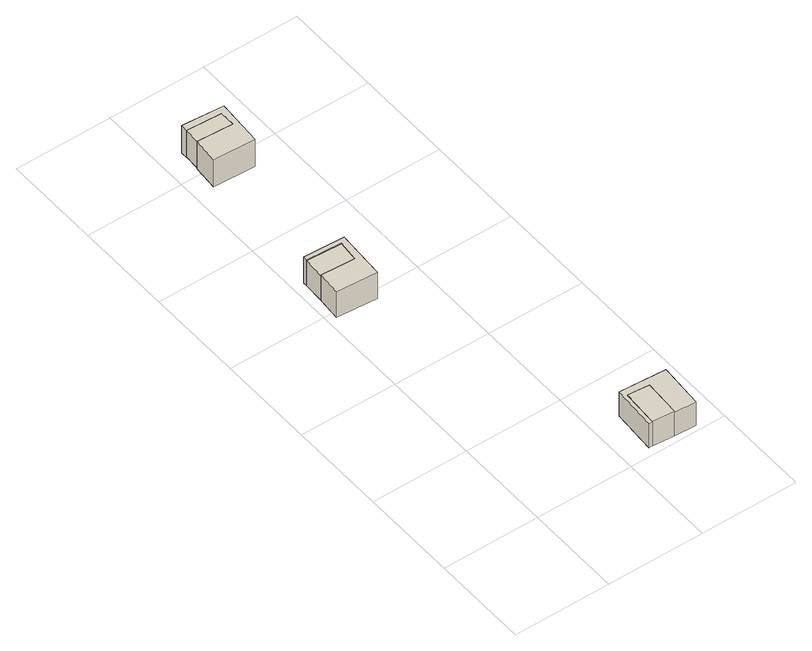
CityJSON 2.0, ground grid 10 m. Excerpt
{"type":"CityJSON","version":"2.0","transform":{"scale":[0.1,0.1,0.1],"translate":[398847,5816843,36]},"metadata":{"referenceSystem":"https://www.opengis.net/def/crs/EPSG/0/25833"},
"CityObjects":{
"building1":{"type":"Building","attributes":{"Gemeindeschluessel":"11000011","function":"51009_1610"},"address":[{"country":"Germany","locality":"Berlin"}],"children":["building1-1","building1-2"]},
"building1-1":{"type":"BuildingPart","attributes":{"BezugspunktDach":"2200","measuredHeight":3.12,"storeysAboveGround":0},"parents":["building1"],"geometry":[{"type":"Solid","lod":"1","boundaries":[[[[0,1,2,3,4,5,6,7]],[[8,9,10,11,12,13,14,15]],[[8,15,7,6]],[[9,8,6,5],[8,9,16,17]],[[18,16,9,10,9,5,4]],[[11,10,11,19,18,4,3]],[[12,11,3,2]],[[13,12,2,1]],[[14,13,1,0]],[[15,14,0,7]],[[16,9,8,17]],[[10,9,16,18]],[[18,19,11,10]]]]}]},
"building1-2":{"type":"BuildingPart","attributes":{"BezugspunktDach":"2200","measuredHeight":2.96,"storeysAboveGround":0},"parents":["building1"],"geometry":[{"type":"MultiSurface","lod":"1","boundaries":[[[16,18,19,17]],[[11,10,9,8]],[[11,8,17,19]],[[10,11,19,18]],[[20,9,10,21,18,16]],[[8,9,16,17]]]}]},
"building2":{"type":"Building","attributes":{"Gemeindeschluessel":"11000011","function":"51009_1610"},"address":[{"country":"Germany","locality":"Berlin"}],"children":["building2-1","building2-2"]},
"building2-1":{"type":"BuildingPart","attributes":{"BezugspunktDach":"2200","measuredHeight":2.97,"storeysAboveGround":0},"parents":["building2"],"geometry":[{"type":"MultiSurface","lod":"1","boundaries":[[[22,23,24,25,26,27,28,29]],[[30,31,32,33,34,35,36,37]],[[30,37,29,28]],[[31,30,28,27]],[[32,31,27,26]],[[33,32,26,25]],[[34,33,25,33,34,24]],[[35,34,35,23]],[[37,36,22,29]],[[24,23,35,34]],[[36,35,38,23,22]]]}]},
"building2-2":{"type":"BuildingPart","attributes":{"BezugspunktDach":"2200","measuredHeight":3.04,"storeysAboveGround":0},"parents":["building2"],"geometry":[{"type":"MultiSurface","lod":"1","boundaries":[[[39,40,41,42]],[[35,34,33,36]],[[23,22,42,41]],[[24,23,41,40]],[[33,25,24,34,40,39]],[[36,33,39,42]],[[35,36,43,22,23]],[[34,35,44,23,24]],[[34,24,25,33]]]}]},
"building3":{"type":"Building","attributes":{"Gemeindeschluessel":"11000011","function":"51009_1610"},"address":[{"country":"Germany","locality":"Berlin"}],"children":["building3-1","building3-2"]},
"building3-1":{"type":"BuildingPart","attributes":{"BezugspunktDach":"2200","measuredHeight":3.3,"storeysAboveGround":0},"parents":["building3"],"geometry":[{"type":"MultiSurface","lod":"1","boundaries":[[[45,46,47,48,49,50,51,52]],[[53,54,55,56,57,58,59,60]],[[53,60,52,51]],[[54,53,61,62,50]],[[55,54,62,63]],[[56,55,63,64]],[[57,56,48,47]],[[58,57,47,46]],[[59,58,46,45]],[[60,59,45,52]],[[51,50,62,61]],[[63,62,50,49]],[[64,63,49,48]]]}]},
"building3-2":{"type":"BuildingPart","attributes":{"BezugspunktDach":"2200","measuredHeight":3.23,"storeysAboveGround":0},"parents":["building3"],"geometry":[{"type":"MultiSurface","lod":"1","boundaries":[[[50,49,48,51]],[[64,63,62,61]],[[64,61,51,48]],[[63,49,48,64,48,49]],[[62,50,49,50]],[[61,51,50,62,50,51]],[[63,49,50,62]]]}]}
},
"vertices":[
[50,290,34],[53,341,34],[11,343,34],[11,339,34],[47,337,34],[45,315,34],[10,317,34],[8,293,34],[10,317,3],[45,315,3],[47,337,3],[11,339,3],[11,343,3],[53,341,3],[50,290,3],[8,293,3],[45,315,33],[10,317,33],[47,337,33],[11,339,33],
[45,315,26],[47,337,18],
[129,8,32],[131,46,32],[153,44,32],[151,6,32],[173,5,32],[176,51,32],[128,54,32],[125,8,32],[128,54,3],[176,51,3],[173,5,3],[151,6,3],[153,44,3],[131,46,3],[129,8,3],[125,8,3],[131,46,23],
[151,6,33],[153,44,33],[131,46,33],[129,8,33],[129,8,30],[131,46,29],
[63,479,35],[66,527,35],[23,530,35],[23,523,35],[59,521,35],[59,505,35],[22,507,35],[20,481,35],[22,507,2],[59,505,2],[59,521,2],[23,523,2],[23,530,2],[66,527,2],[63,479,2],[20,481,2],[22,507,3],[59,505,3],[59,521,3],[23,523,3]
]}
